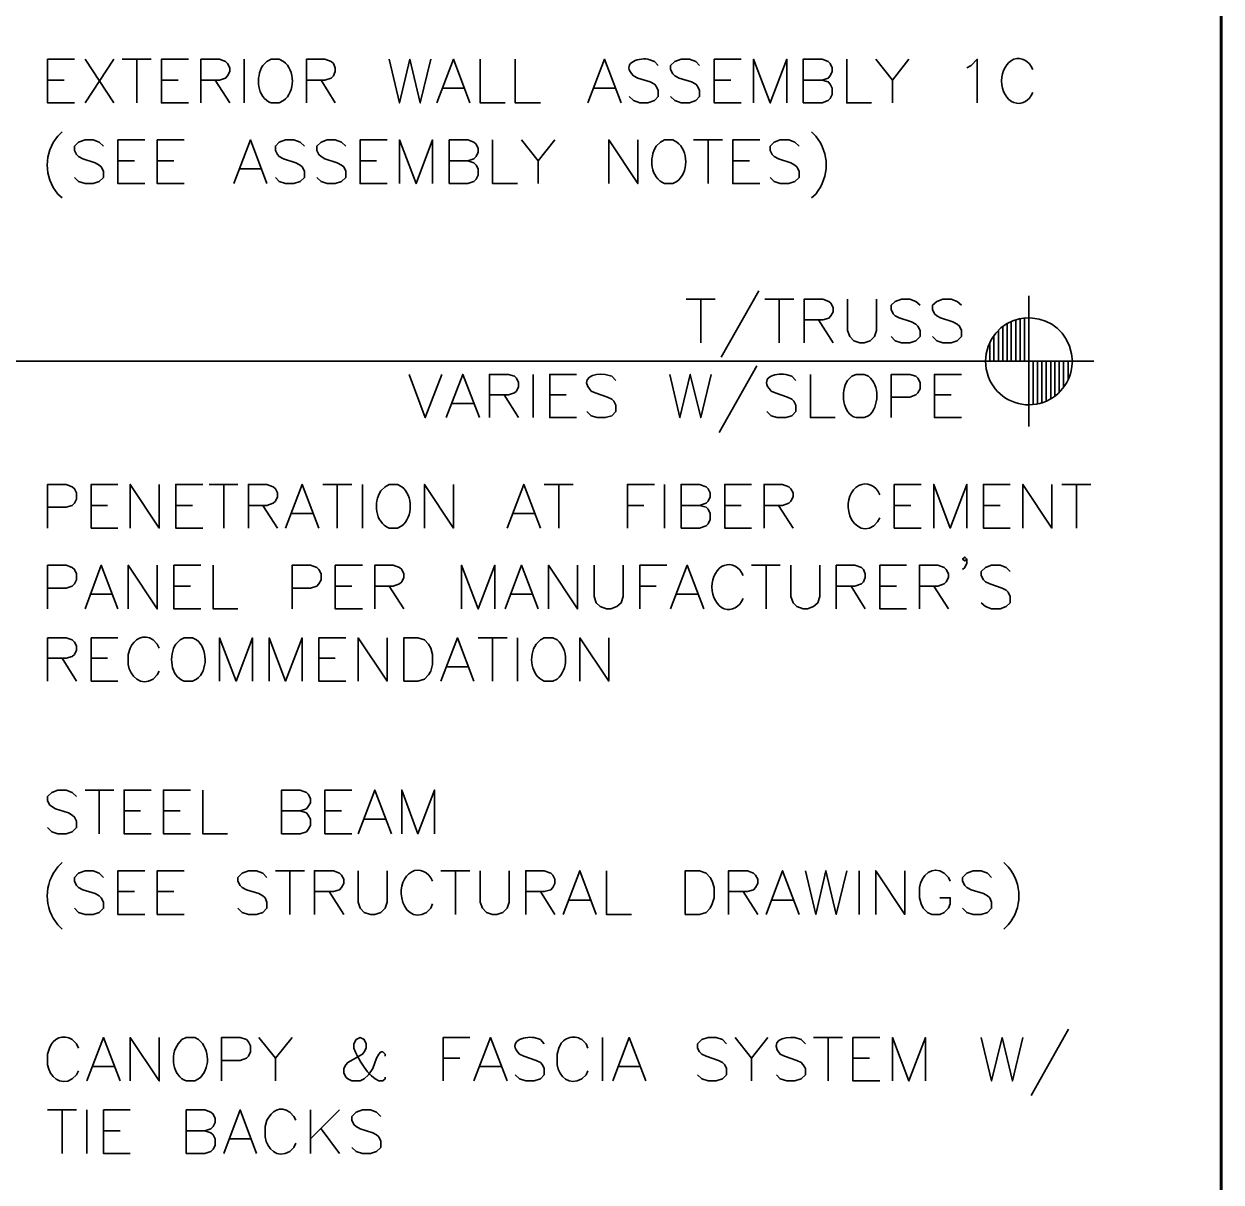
# Model space of a CAD drawing. Header units: inches. Extents: x 5 to 516, y -193 to 129.
# Drawn here: x 358.846 to 362.29, y -33.662 to -30.331 of the extents above; entities that cross this region are included whole.
import ezdxf

# ---------------------------------------------------------------- set-up
doc = ezdxf.new("R2010")
doc.units = ezdxf.units.IN
doc.header["$MEASUREMENT"] = 0
doc.layers.add('PDF5_Geometry', color=7, linetype='Continuous')

msp = doc.modelspace()

# ---------------------------------------------------------------- linework, layer by layer
at = {"layer": 'PDF5_Geometry', "lineweight": 60}
msp.add_lwpolyline([(362.2899189, -24.4323428), (362.2899189, -46.9256782), (362.2899189, -24.4323428)], dxfattribs=at)
at = {"layer": 'PDF5_Geometry', "lineweight": 35}
for points in [[(358.9921414, -30.5578982), (358.9143637, -30.5578982), (358.9143637, -30.4323427), (358.9921414, -30.4323427)], [(359.0221405, -30.4323421), (359.1054738, -30.5578977)], [(359.1054738, -30.4323421), (359.0221405, -30.5578977)], [(359.1288073, -30.4323421), (359.2121406, -30.4323421)], [(359.1710301, -30.4323421), (359.1710301, -30.5578977)], [(359.3199183, -30.5578982), (359.2421406, -30.5578982), (359.2421406, -30.4323427), (359.3199183, -30.4323427)], [(359.3554738, -30.5578982), (359.3554738, -30.4323427), (359.4088072, -30.4323427), (359.4265849, -30.4390093), (359.4321405, -30.4445649), (359.4388072, -30.4567871), (359.4388072, -30.4678982), (359.4321405, -30.4801205), (359.4265849, -30.4867871), (359.4088072, -30.4923427), (359.3554738, -30.4923427)], [(359.4799177, -30.4323421), (359.4799177, -30.5578977)], [(359.5932524, -30.4390088), (359.5810302, -30.4323421), (359.5576969, -30.4323421), (359.5454746, -30.4390088), (359.5332524, -30.4501199)], [(359.6588073, -30.5578982), (359.6588073, -30.4323427), (359.7121406, -30.4323427), (359.7299184, -30.4390093), (359.736585, -30.4445649), (359.7421406, -30.4567871), (359.7421406, -30.4678982), (359.736585, -30.4801205), (359.7299184, -30.4867871), (359.7121406, -30.4923427), (359.6588073, -30.4923427)], [(359.8965844, -30.4323421), (359.9265844, -30.5578977), (359.9565844, -30.4323421), (359.9865844, -30.5578977), (360.0165844, -30.4323421)], [(360.0343634, -30.5578982), (360.0821412, -30.4323427), (360.1288078, -30.5578982)], [(360.1588073, -30.4323421), (360.1588073, -30.5578977), (360.2310295, -30.5578977)], [(360.25992, -30.4323421), (360.25992, -30.5578977), (360.3321422, -30.5578977)], [(360.4688071, -30.5578982), (360.5165849, -30.4323427), (360.5643627, -30.5578982)], [(360.6710302, -30.4501203), (360.6599191, -30.4390092), (360.6410302, -30.4323425)], [(360.7899188, -30.4501203), (360.7788077, -30.4390092), (360.7610299, -30.4323425), (360.7365854, -30.4323425), (360.7188077, -30.4390092), (360.7065854, -30.4501203), (360.7065854, -30.4623425), (360.7132521, -30.4745648), (360.7188077, -30.4801203), (360.7310299, -30.486787), (360.7665854, -30.4978981), (360.7788077, -30.5045648), (360.7843632, -30.5101203), (360.7899188, -30.5223425), (360.7899188, -30.5401203), (360.7788077, -30.5512314), (360.7610299, -30.5578981), (360.7365854, -30.5578981), (360.7188077, -30.5512314), (360.7065854, -30.5401203)], [(360.9099182, -30.5578982), (360.8321404, -30.5578982), (360.8321404, -30.4323427), (360.9099182, -30.4323427)], [(360.9454737, -30.5578982), (360.9454737, -30.4323427), (360.9932515, -30.5578982), (361.0410292, -30.4323427), (361.0410292, -30.5578982)], [(361.0876969, -30.5578982), (361.0876969, -30.4323427), (361.1421413, -30.4323427), (361.1599191, -30.4390093), (361.1654747, -30.4445649), (361.1710302, -30.4567871), (361.1710302, -30.4678982), (361.1654747, -30.4801205), (361.1599191, -30.4867871), (361.1421413, -30.4923427), (361.0876969, -30.4923427)], [(361.2132519, -30.4323421), (361.2132519, -30.5578977), (361.284363, -30.5578977)], [(361.2965852, -30.4323421), (361.344363, -30.4923421), (361.344363, -30.5578977)], [(361.3921414, -30.4323421), (361.3443636, -30.4923421)], [(361.5588081, -30.4567867), (361.5710303, -30.45012), (361.5888081, -30.4323423), (361.5888081, -30.5578978)], [(358.9143637, -30.4923431), (358.9621414, -30.4923431)], [(359.2421406, -30.4923431), (359.2899183, -30.4923431)], [(359.3965844, -30.4923431), (359.4388066, -30.5578986)], [(359.70103, -30.4923431), (359.7421411, -30.5578986)], [(360.5999191, -30.4801203), (360.6121413, -30.486787), (360.6476969, -30.4978981), (360.6599191, -30.5045648), (360.6654746, -30.5101203), (360.6710302, -30.5223425), (360.6710302, -30.5401203), (360.6599191, -30.5512314), (360.6410302, -30.5578981), (360.6176969, -30.5578981), (360.5999191, -30.5512314), (360.5876969, -30.5401203)], [(360.8321404, -30.4923431), (360.8799182, -30.4923431)], [(361.1421414, -30.4923431), (361.1599192, -30.4978986), (361.1654747, -30.5045653), (361.1710303, -30.5156764), (361.1710303, -30.5334542), (361.1654747, -30.5456764), (361.1599192, -30.551232), (361.1421414, -30.5578986), (361.0876969, -30.5578986)], [(360.0521404, -30.5156755), (360.1110293, -30.5156755)], [(360.4865865, -30.5156755), (360.5465865, -30.5156755)], [(359.5576969, -30.5578977), (359.5810302, -30.5578977), (359.5932524, -30.551231)], [(358.9565842, -30.6412316), (358.9443619, -30.6534538)], [(361.1121403, -30.6412316), (361.1243626, -30.6534538)], [(359.0754739, -30.6823422), (359.0632517, -30.671231), (359.0454739, -30.6645644), (359.0221405, -30.6645644), (359.0032517, -30.671231), (358.9921405, -30.6823422), (358.9921405, -30.6945644), (358.9976961, -30.7067866), (359.0032517, -30.7123422), (359.0154739, -30.7190088), (359.0510294, -30.7301199), (359.0632517, -30.7367866), (359.0688072, -30.7423422), (359.0754739, -30.7545644), (359.0754739, -30.7723422), (359.0632517, -30.7845644), (359.0454739, -30.7901199), (359.0221405, -30.7901199), (359.0032517, -30.7845644), (358.9921405, -30.7723422)], [(359.1943622, -30.7901201), (359.1165845, -30.7901201), (359.1165845, -30.6645645), (359.1943622, -30.6645645)], [(359.3076955, -30.7901201), (359.2299177, -30.7901201), (359.2299177, -30.6645645), (359.3076955, -30.6645645)], [(359.4499178, -30.7901201), (359.4976956, -30.6645645), (359.5454734, -30.7901201)], [(359.6532531, -30.6823422), (359.6410308, -30.671231), (359.6232531, -30.6645644), (359.5988086, -30.6645644), (359.5810308, -30.671231), (359.5699197, -30.6823422), (359.5699197, -30.6945644), (359.5754753, -30.7067866), (359.5810308, -30.7123422), (359.5932531, -30.7190088), (359.6288086, -30.7301199), (359.6410308, -30.7367866), (359.6465864, -30.7423422), (359.6532531, -30.7545644), (359.6532531, -30.7723422), (359.6410308, -30.7845644), (359.6232531, -30.7901199), (359.5988086, -30.7901199), (359.5810308, -30.7845644), (359.5699197, -30.7723422)], [(359.7721405, -30.6823422), (359.7599183, -30.671231), (359.7421405, -30.6645644), (359.7188072, -30.6645644), (359.7010294, -30.671231), (359.6888072, -30.6823422), (359.6888072, -30.6945644), (359.6943627, -30.7067866), (359.7010294, -30.7123422), (359.7121405, -30.7190088), (359.7476961, -30.7301199), (359.7599183, -30.7367866), (359.766585, -30.7423422), (359.7721405, -30.7545644), (359.7721405, -30.7723422), (359.7599183, -30.7845644), (359.7421405, -30.7901199), (359.7188072, -30.7901199), (359.7010294, -30.7845644), (359.6888072, -30.7723422)], [(359.8910289, -30.7901201), (359.8132511, -30.7901201), (359.8132511, -30.6645645), (359.8910289, -30.6645645)], [(359.9265866, -30.7901201), (359.9265866, -30.6645645), (359.9743644, -30.7901201), (360.0221422, -30.6645645), (360.0221422, -30.7901201)], [(360.0699198, -30.7901201), (360.0699198, -30.6645645), (360.1232531, -30.6645645), (360.1410309, -30.6712312), (360.1476975, -30.6767867), (360.1532531, -30.689009), (360.1532531, -30.7001201), (360.1476975, -30.7123423), (360.1410309, -30.719009), (360.1232531, -30.7245645), (360.0699198, -30.7245645)], [(360.1943637, -30.6645651), (360.1943637, -30.7901207), (360.2665859, -30.7901207)], [(360.277697, -30.6645651), (360.3254748, -30.7245651), (360.3254748, -30.7901207)], [(360.3732509, -30.6645651), (360.3254732, -30.7245651)], [(360.528807, -30.7901201), (360.528807, -30.6645645), (360.6121403, -30.7901201), (360.6121403, -30.6645645)], [(360.7243628, -30.6712318), (360.7132517, -30.6645651), (360.6888073, -30.6645651), (360.6776961, -30.6712318), (360.6654739, -30.6823429)], [(360.7721406, -30.6645651), (360.8554739, -30.6645651)], [(360.8143634, -30.6645651), (360.8143634, -30.7901207)], [(360.9632516, -30.7901201), (360.8854738, -30.7901201), (360.8854738, -30.6645645), (360.9632516, -30.6645645)], [(361.0765851, -30.6823422), (361.0643629, -30.671231), (361.0465851, -30.6645644), (361.0221407, -30.6645644), (361.0043629, -30.671231), (360.9932518, -30.6823422), (360.9932518, -30.6945644), (360.9988073, -30.7067866), (361.0043629, -30.7123422), (361.0165851, -30.7190088), (361.0521407, -30.7301199), (361.0643629, -30.7367866), (361.0699184, -30.7423422), (361.0765851, -30.7545644), (361.0765851, -30.7723422), (361.0643629, -30.7845644), (361.0465851, -30.7901199), (361.0221407, -30.7901199), (361.0043629, -30.7845644), (360.9932518, -30.7723422)], [(359.1165845, -30.7245649), (359.1643622, -30.7245649)], [(359.2299177, -30.7245649), (359.2776955, -30.7245649)], [(359.4688071, -30.7478984), (359.527696, -30.7478984)], [(359.8132511, -30.7245649), (359.8610289, -30.7245649)], [(360.1232509, -30.7245649), (360.1410287, -30.7301205), (360.1476954, -30.7367871), (360.1532509, -30.7478983), (360.1532509, -30.765676), (360.1476954, -30.7778983), (360.1410287, -30.7845649), (360.1232509, -30.7901205), (360.0699176, -30.7901205)], [(360.8854738, -30.7245649), (360.9332516, -30.7245649)], [(360.6888073, -30.7901207), (360.7132517, -30.7901207), (360.7243628, -30.7845651)], [(358.9443619, -30.8201205), (358.9565842, -30.8312316)], [(361.1243626, -30.8201205), (361.1121403, -30.8312316)], [(360.7510292, -31.1223424), (360.8343625, -31.1223424)], [(360.793252, -31.1223424), (360.793252, -31.2478979)], [(360.9599187, -31.0990089), (360.8521409, -31.2890089)], [(360.9776968, -31.1223424), (361.0610302, -31.1223424)], [(361.0188074, -31.1223424), (361.0188074, -31.2478979)], [(361.0910301, -31.2478985), (361.0910301, -31.1223429), (361.1443634, -31.1223429), (361.1621412, -31.1290096), (361.1676968, -31.1345651), (361.1743634, -31.1467874), (361.1743634, -31.1590096), (361.1676968, -31.1701207), (361.1621412, -31.1767874), (361.1443634, -31.1823429), (361.0910301, -31.1823429)], [(361.215474, -31.1223424), (361.215474, -31.2123424), (361.2221407, -31.2301202), (361.2332518, -31.2423424), (361.2510296, -31.2478979), (361.2632518, -31.2478979), (361.2810296, -31.2423424), (361.2932518, -31.2301202), (361.2988073, -31.2123424), (361.2988073, -31.1223424)], [(361.4243635, -31.1401206), (361.4121412, -31.1290094), (361.3943635, -31.1223428), (361.3710301, -31.1223428), (361.3521412, -31.1290094), (361.3410301, -31.1401206), (361.3410301, -31.1523428), (361.3465857, -31.164565), (361.3521412, -31.1701206), (361.3643635, -31.1767872), (361.399919, -31.1878983), (361.4121412, -31.194565), (361.4176968, -31.2001206), (361.4243635, -31.2123428), (361.4243635, -31.2301206), (361.4121412, -31.2423428), (361.3943635, -31.2478983), (361.3710301, -31.2478983), (361.3521412, -31.2423428), (361.3410301, -31.2301206)], [(361.543252, -31.1401206), (361.5310298, -31.1290094), (361.513252, -31.1223428), (361.4899187, -31.1223428), (361.4721409, -31.1290094), (361.4599187, -31.1401206), (361.4599187, -31.1523428), (361.4654743, -31.164565), (361.4721409, -31.1701206), (361.483252, -31.1767872), (361.5188076, -31.1878983), (361.5310298, -31.194565), (361.5376965, -31.2001206), (361.543252, -31.2123428), (361.543252, -31.2301206), (361.5310298, -31.2423428), (361.513252, -31.2478983), (361.4899187, -31.2478983), (361.4721409, -31.2423428), (361.4599187, -31.2301206)], [(361.7365854, -31.1134538), (361.7365854, -31.4890094)], [(361.1321407, -31.1823422), (361.1743629, -31.2478978)], [(361.6743635, -31.3012308), (361.6743635, -31.193453)], [(361.6865852, -31.3012308), (361.6865852, -31.1867863)], [(361.6999191, -31.3012308), (361.6999191, -31.1823419)], [(361.7121408, -31.3012308), (361.7121408, -31.1790085)], [(361.7243637, -31.3012308), (361.7243637, -31.1767863)], [(361.6365861, -31.3012308), (361.6365861, -31.2267863)], [(361.6499189, -31.3012308), (361.6499189, -31.2123419)], [(361.6621406, -31.3012308), (361.6621406, -31.2012308)], [(361.6243632, -31.3012308), (361.6243632, -31.2467863)], [(361.6121404, -31.3012308), (361.6121404, -31.3001197)], [(361.8621404, -31.3012308), (361.8621404, -31.3001197)], [(356.9132513, -31.3012308), (361.9243629, -31.3012308)], [(360.9543633, -31.3145647), (360.8465855, -31.5056758)], [(361.9243635, -31.3012308), (361.549919, -31.3012308)], [(361.7499194, -31.3012308), (361.7499194, -31.4256752)], [(361.7621411, -31.3012308), (361.7621411, -31.423453)], [(361.7743628, -31.3012308), (361.7743628, -31.4201197)], [(361.7865857, -31.3012308), (361.7865857, -31.4156752)], [(361.7999185, -31.3012308), (361.7999185, -31.4101197)], [(361.8121413, -31.3012308), (361.8121413, -31.4012308)], [(361.824363, -31.3012308), (361.824363, -31.3901197)], [(361.8365859, -31.3012308), (361.8365859, -31.3767863)], [(361.8499187, -31.3012308), (361.8499187, -31.3556752)], [(359.9543644, -31.3390093), (360.001031, -31.4634537), (360.0488088, -31.3390093)], [(360.061029, -31.4634532), (360.1088068, -31.3390087), (360.1565845, -31.4634532)], [(360.1854751, -31.4634532), (360.1854751, -31.3390087), (360.2399196, -31.3390087), (360.2576974, -31.3445643), (360.2632529, -31.3501198), (360.2688085, -31.3623421), (360.2688085, -31.3745643), (360.2632529, -31.3867865), (360.2576974, -31.3923421), (360.2399196, -31.3978976), (360.1854751, -31.3978976)], [(360.311029, -31.3390093), (360.311029, -31.4634537)], [(360.4354749, -31.4634532), (360.3588082, -31.4634532), (360.3588082, -31.3390087), (360.4354749, -31.3390087)], [(360.5488084, -31.3567863), (360.5376973, -31.3445641), (360.5188084, -31.3390086)], [(360.7043644, -31.3390093), (360.7332533, -31.4634537), (360.7632533, -31.3390093), (360.7932533, -31.4634537), (360.8232533, -31.3390093)], [(361.0665855, -31.3567863), (361.0554744, -31.3445641), (361.0376966, -31.3390086)], [(361.1088083, -31.3390093), (361.1088083, -31.4634537), (361.1799194, -31.4634537)], [(361.2754741, -31.3445648), (361.2632519, -31.3390093), (361.2399186, -31.3390093), (361.2276964, -31.3445648), (361.2154741, -31.3567871)], [(361.3410301, -31.4634532), (361.3410301, -31.3390087), (361.3943635, -31.3390087), (361.4121412, -31.3445643), (361.4176968, -31.3501198), (361.4243635, -31.3623421), (361.4243635, -31.3801199), (361.4176968, -31.3923421), (361.4121412, -31.3978976), (361.3943635, -31.4045643), (361.3410301, -31.4045643)], [(361.5432518, -31.4634532), (361.465474, -31.4634532), (361.465474, -31.3390087), (361.5432518, -31.3390087)], [(360.2276957, -31.397898), (360.2688068, -31.4634536)], [(360.3588082, -31.397898), (360.406586, -31.397898)], [(360.4776973, -31.3867863), (360.4899195, -31.3923419), (360.5254751, -31.4045641), (360.5376973, -31.4101197), (360.5432529, -31.4156752), (360.5488084, -31.4278975), (360.5488084, -31.4456752), (360.5376973, -31.4578975), (360.5188084, -31.463453), (360.4954751, -31.463453), (360.4776973, -31.4578975), (360.4654751, -31.4456752)], [(360.9954744, -31.3867863), (361.0076966, -31.3923419), (361.0432522, -31.4045641), (361.0554744, -31.4101197), (361.06103, -31.4156752), (361.0665855, -31.4278975), (361.0665855, -31.4456752), (361.0554744, -31.4578975), (361.0376966, -31.463453), (361.0132522, -31.463453), (360.9954744, -31.4578975), (360.9832522, -31.4456752)], [(361.465474, -31.397898), (361.5132518, -31.397898)], [(360.0788083, -31.4223426), (360.1388083, -31.4223426)], [(361.2399186, -31.4634537), (361.2632519, -31.4634537), (361.2754741, -31.4578982)], [(358.9143637, -31.7812316), (358.9143637, -31.6556761), (358.967697, -31.6556761), (358.9854748, -31.6623427), (358.9921414, -31.6678983), (358.997697, -31.6801205), (358.997697, -31.6978983), (358.9921414, -31.7090094), (358.9854748, -31.7156761), (358.967697, -31.7212316), (358.9143637, -31.7212316)], [(359.1165842, -31.7812316), (359.0399175, -31.7812316), (359.0399175, -31.6556761), (359.1165842, -31.6556761)], [(359.1521408, -31.7812316), (359.1521408, -31.6556761), (359.2354742, -31.7812316), (359.2354742, -31.6556761)], [(359.3610289, -31.7812316), (359.2832511, -31.7812316), (359.2832511, -31.6556761), (359.3610289, -31.6556761)], [(359.3788073, -31.6556755), (359.4621407, -31.6556755)], [(359.4210301, -31.6556755), (359.4210301, -31.7812311)], [(359.4921406, -31.7812316), (359.4921406, -31.6556761), (359.5454739, -31.6556761), (359.5632517, -31.6623427), (359.5699184, -31.6678983), (359.5754739, -31.6801205), (359.5754739, -31.6912316), (359.5699184, -31.7034538), (359.5632517, -31.7090094), (359.5454739, -31.7156761), (359.4921406, -31.7156761)], [(359.5988074, -31.7812316), (359.6465852, -31.6556761), (359.694363, -31.7812316)], [(359.7065842, -31.6556755), (359.7899176, -31.6556755)], [(359.7476971, -31.6556755), (359.7476971, -31.7812311)], [(359.8199197, -31.6556755), (359.8199197, -31.7812311)], [(359.9332511, -31.6623422), (359.9210289, -31.6556755), (359.8965844, -31.6556755), (359.8854733, -31.6623422), (359.8732511, -31.6734533)], [(359.998807, -31.7812316), (359.998807, -31.6556761), (360.0821404, -31.7812316), (360.0821404, -31.6556761)], [(360.2365864, -31.7812316), (360.2843642, -31.6556761), (360.332142, -31.7812316)], [(360.3432533, -31.6556755), (360.4265866, -31.6556755)], [(360.3854738, -31.6556755), (360.3854738, -31.7812311)], [(360.5821404, -31.7812316), (360.5821404, -31.6556761), (360.6599182, -31.6556761)], [(360.6888073, -31.6556755), (360.6888073, -31.7812311)], [(360.7365865, -31.7812316), (360.7365865, -31.6556761), (360.7899198, -31.6556761), (360.8088087, -31.6623427), (360.8143643, -31.6678983), (360.8199198, -31.6801205), (360.8199198, -31.6912316), (360.8143643, -31.7034538), (360.8088087, -31.7090094), (360.7899198, -31.7156761), (360.7365865, -31.7156761)], [(360.938807, -31.7812316), (360.8621403, -31.7812316), (360.8621403, -31.6556761), (360.938807, -31.6556761)], [(360.9754747, -31.7812316), (360.9754747, -31.6556761), (361.028808, -31.6556761), (361.0465858, -31.6623427), (361.0521414, -31.6678983), (361.0588081, -31.6801205), (361.0588081, -31.6912316), (361.0521414, -31.7034538), (361.0465858, -31.7090094), (361.028808, -31.7156761), (360.9754747, -31.7156761)], [(361.4276964, -31.7812316), (361.3499186, -31.7812316), (361.3499186, -31.6556761), (361.4276964, -31.6556761)], [(361.4632519, -31.7812316), (361.4632519, -31.6556761), (361.5110297, -31.7812316), (361.5588075, -31.6556761), (361.5588075, -31.7812316)], [(361.6832517, -31.7812316), (361.6065851, -31.7812316), (361.6065851, -31.6556761), (361.6832517, -31.6556761)], [(361.7199194, -31.7812316), (361.7199194, -31.6556761), (361.8032528, -31.7812316), (361.8032528, -31.6556761)], [(361.8321405, -31.6556755), (361.9154738, -31.6556755)], [(361.8743633, -31.6556755), (361.8743633, -31.7812311)], [(359.0399175, -31.7156753), (359.0865842, -31.7156753)], [(359.2832511, -31.7156753), (359.3310289, -31.7156753)], [(359.5332512, -31.7156753), (359.5754734, -31.7812309)], [(359.6176967, -31.7390089), (359.6765856, -31.7390089)], [(360.2543635, -31.7390089), (360.3143635, -31.7390089)], [(360.5821404, -31.7156753), (360.6299182, -31.7156753)], [(360.7899188, -31.7156753), (360.8088077, -31.7212309), (360.8143632, -31.7267865), (360.8199188, -31.7390087), (360.8199188, -31.7567865), (360.8143632, -31.7690087), (360.8088077, -31.7745642), (360.7899188, -31.7812309), (360.7365854, -31.7812309)], [(360.8621403, -31.7156753), (360.9099181, -31.7156753)], [(361.0165853, -31.7156753), (361.0588075, -31.7812309)], [(361.3499186, -31.7156753), (361.3976964, -31.7156753)], [(361.6065851, -31.7156753), (361.6543628, -31.7156753)], [(359.8965844, -31.7812311), (359.9210289, -31.7812311), (359.9332511, -31.7745644)], [(361.2910303, -31.7745643), (361.3021414, -31.7634532), (361.3088081, -31.751231)], [(361.5588081, -31.8701203), (361.5532525, -31.8756759), (361.5465859, -31.8701203), (361.5532525, -31.8645647), (361.5588081, -31.8701203), (361.5588081, -31.8823425), (361.5532525, -31.8945647), (361.5465859, -31.9001203)], [(358.9143637, -32.0134535), (358.9143637, -31.8878979), (358.967697, -31.8878979), (358.9854748, -31.8945646), (358.9921414, -31.9001201), (358.997697, -31.9123423), (358.997697, -31.9301201), (358.9921414, -31.9412312), (358.9854748, -31.9478979), (358.967697, -31.9534535), (358.9143637, -31.9534535)], [(359.0221405, -32.0134535), (359.0688071, -31.8878979), (359.1165849, -32.0134535)], [(359.1465844, -32.0134535), (359.1465844, -31.8878979), (359.2299177, -32.0134535), (359.2299177, -31.8878979)], [(359.3554747, -32.0134535), (359.2776969, -32.0134535), (359.2776969, -31.8878979), (359.3554747, -31.8878979)], [(359.3910302, -31.8878985), (359.3910302, -32.013454), (359.4621413, -32.013454)], [(359.6176967, -32.0134535), (359.6176967, -31.8878979), (359.67103, -31.8878979), (359.6888078, -31.8945646), (359.6943634, -31.9001201), (359.70103, -31.9123423), (359.70103, -31.9301201), (359.6943634, -31.9412312), (359.6888078, -31.9478979), (359.67103, -31.9534535), (359.6176967, -31.9534535)], [(359.8199184, -32.0134535), (359.7421406, -32.0134535), (359.7421406, -31.8878979), (359.8199184, -31.8878979)], [(359.8554739, -32.0134535), (359.8554739, -31.8878979), (359.9088072, -31.8878979), (359.926585, -31.8945646), (359.9332516, -31.9001201), (359.9388072, -31.9123423), (359.9388072, -31.9234535), (359.9332516, -31.9356757), (359.926585, -31.9412312), (359.9088072, -31.9478979), (359.8554739, -31.9478979)], [(360.1054739, -32.0134535), (360.1054739, -31.8878979), (360.1532517, -32.0134535), (360.2010294, -31.8878979), (360.2010294, -32.0134535)], [(360.23103, -32.0134535), (360.2776967, -31.8878979), (360.3254744, -32.0134535)], [(360.3554739, -32.0134535), (360.3554739, -31.8878979), (360.4388072, -32.0134535), (360.4388072, -31.8878979)], [(360.4865865, -31.8878985), (360.4865865, -31.9778985), (360.492142, -31.9956763), (360.5043642, -32.0067874), (360.522142, -32.013454), (360.5343642, -32.013454), (360.552142, -32.0067874), (360.5643642, -31.9956763), (360.5699198, -31.9778985), (360.5699198, -31.8878985)], [(360.6176968, -32.0134535), (360.6176968, -31.8878979), (360.6954746, -31.8878979)], [(360.7065843, -32.0134535), (360.7543621, -31.8878979), (360.8021399, -32.0134535)], [(360.9388073, -31.8878985), (361.0221406, -31.8878985)], [(360.98103, -31.8878985), (360.98103, -32.013454)], [(361.0521405, -31.8878985), (361.0521405, -31.9778985), (361.0588072, -31.9956763), (361.0699183, -32.0067874), (361.0876961, -32.013454), (361.0999183, -32.013454), (361.1176961, -32.0067874), (361.1299183, -31.9956763), (361.1354739, -31.9778985), (361.1354739, -31.8878985)], [(361.183252, -32.0134535), (361.183252, -31.8878979), (361.2365853, -31.8878979), (361.2554742, -31.8945646), (361.2610297, -31.9001201), (361.2665853, -31.9123423), (361.2665853, -31.9234535), (361.2610297, -31.9356757), (361.2554742, -31.9412312), (361.2365853, -31.9478979), (361.183252, -31.9478979)], [(361.3854747, -32.0134535), (361.3088081, -32.0134535), (361.3088081, -31.8878979), (361.3854747, -31.8878979)], [(361.4221413, -32.0134535), (361.4221413, -31.8878979), (361.4754747, -31.8878979), (361.4932524, -31.8945646), (361.498808, -31.9001201), (361.5054747, -31.9123423), (361.5054747, -31.9234535), (361.498808, -31.9356757), (361.4932524, -31.9412312), (361.4754747, -31.9478979), (361.4221413, -31.9478979)], [(361.683252, -31.9056755), (361.6721409, -31.8945644), (361.6543631, -31.8878978), (361.6299187, -31.8878978), (361.6121409, -31.8945644), (361.5999187, -31.9056755), (361.5999187, -31.9178978), (361.6065853, -31.93012), (361.6121409, -31.9356755), (361.6243631, -31.9412311), (361.6599187, -31.9534533), (361.6721409, -31.96012), (361.6776964, -31.9656755), (361.683252, -31.9778978), (361.683252, -31.9956755), (361.6721409, -32.0067867), (361.6543631, -32.0134533), (361.6299187, -32.0134533), (361.6121409, -32.0067867), (361.5999187, -31.9956755)], [(359.2776969, -31.9478983), (359.3254747, -31.9478983)], [(359.7421406, -31.9478983), (359.7899184, -31.9478983)], [(359.8965844, -31.9478983), (359.9388067, -32.0134539)], [(360.6176968, -31.9478983), (360.6654746, -31.9478983)], [(361.2254747, -31.9478983), (361.2665858, -32.0134539)], [(361.3088081, -31.9478983), (361.3565859, -31.9478983)], [(361.4632519, -31.9478983), (361.5054741, -32.0134539)], [(359.0399175, -31.9712318), (359.0988064, -31.9712318)], [(360.248807, -31.9712318), (360.3076959, -31.9712318)], [(360.7243636, -31.9712318), (360.7843636, -31.9712318)], [(358.9143637, -32.2212318), (358.9143637, -32.0967874), (358.967697, -32.0967874), (358.9854748, -32.1023429), (358.9921414, -32.1090096), (358.997697, -32.1201207), (358.997697, -32.1323429), (358.9921414, -32.1445652), (358.9854748, -32.1501207), (358.967697, -32.1556763), (358.9143637, -32.1556763)], [(359.1165842, -32.2212318), (359.0399175, -32.2212318), (359.0399175, -32.0967874), (359.1165842, -32.0967874)], [(359.1521408, -32.1267867), (359.1465853, -32.1445645), (359.1465853, -32.1734534)], [(359.2354742, -32.1267867), (359.2299186, -32.1145645), (359.2176964, -32.1023423)], [(359.3432524, -32.1023424), (359.3310302, -32.0967868), (359.3076968, -32.0967868), (359.2954746, -32.1023424), (359.2832524, -32.1145646)], [(359.4088072, -32.2212318), (359.4088072, -32.0967874), (359.456585, -32.2212318), (359.5043628, -32.0967874), (359.5043628, -32.2212318)], [(359.5521404, -32.2212318), (359.5521404, -32.0967874), (359.5988071, -32.2212318), (359.6465849, -32.0967874), (359.6465849, -32.2212318)], [(359.7721414, -32.2212318), (359.6943636, -32.2212318), (359.6943636, -32.0967874), (359.7721414, -32.0967874)], [(359.8076969, -32.2212318), (359.8076969, -32.0967874), (359.8910302, -32.2212318), (359.8910302, -32.0967874)], [(360.045474, -32.2212318), (360.0932518, -32.0967874), (360.1410296, -32.2212318)], [(360.1532531, -32.0967868), (360.2365864, -32.0967868)], [(360.1943637, -32.0967868), (360.1943637, -32.2212313)], [(360.2665841, -32.0967868), (360.2665841, -32.2212313)], [(360.37992, -32.1023424), (360.3676977, -32.0967868), (360.3432533, -32.0967868), (360.3321422, -32.1023424), (360.31992, -32.1145646)], [(360.4454736, -32.2212318), (360.4454736, -32.0967874), (360.528807, -32.2212318), (360.528807, -32.0967874)], [(358.9565842, -32.1556756), (358.9976953, -32.2212311)], [(359.0399175, -32.1556756), (359.0865842, -32.1556756)], [(359.6943636, -32.1556756), (359.7421414, -32.1556756)], [(359.2176964, -32.2156756), (359.2299186, -32.2034534), (359.2354742, -32.1923423)], [(360.0643633, -32.1801201), (360.1232522, -32.1801201)], [(359.3076968, -32.2212313), (359.3310302, -32.2212313), (359.3432524, -32.2156757)], [(360.3432533, -32.2212313), (360.3676977, -32.2212313), (360.37992, -32.2156757)], [(358.997697, -32.5534541), (358.9854748, -32.5412319), (358.967697, -32.5345652), (358.9443637, -32.5345652), (358.9265859, -32.5412319), (358.9143637, -32.5534541), (358.9143637, -32.5645652), (358.9199192, -32.5767875), (358.9265859, -32.582343), (358.937697, -32.5890097), (358.9743637, -32.6001208), (358.9854748, -32.6067875), (358.9921414, -32.612343), (358.997697, -32.6245653), (358.997697, -32.642343), (358.9854748, -32.6545653), (358.967697, -32.6601208), (358.9443637, -32.6601208), (358.9265859, -32.6545653), (358.9143637, -32.642343)], [(359.0221405, -32.5345649), (359.1054738, -32.5345649)], [(359.063251, -32.5345649), (359.063251, -32.6601205)], [(359.2121416, -32.6601199), (359.1343638, -32.6601199), (359.1343638, -32.5345643), (359.2121416, -32.5345643)], [(359.3254748, -32.6601199), (359.247697, -32.6601199), (359.247697, -32.5345643), (359.3254748, -32.5345643)], [(359.3610303, -32.5345649), (359.3610303, -32.6601205), (359.4321414, -32.6601205)], [(359.5876968, -32.6601199), (359.5876968, -32.5345643), (359.6410301, -32.5345643), (359.6588079, -32.541231), (359.6643635, -32.5467865), (359.6710301, -32.5590087), (359.6710301, -32.571231), (359.6643635, -32.5823421), (359.6588079, -32.5890087), (359.6410301, -32.5945643), (359.5876968, -32.5945643)], [(359.7899185, -32.6601199), (359.7121407, -32.6601199), (359.7121407, -32.5345643), (359.7899185, -32.5345643)], [(359.8076969, -32.6601199), (359.8554747, -32.5345643), (359.9032524, -32.6601199)], [(359.9332507, -32.6601199), (359.9332507, -32.5345643), (359.9799174, -32.6601199), (360.0276952, -32.5345643), (360.0276952, -32.6601199)], [(359.1343638, -32.5945647), (359.1821416, -32.5945647)], [(359.247697, -32.5945647), (359.2954748, -32.5945647)], [(359.6410302, -32.5945647), (359.658808, -32.6001203), (359.6643635, -32.6067869), (359.6710302, -32.617898), (359.6710302, -32.6367869), (359.6643635, -32.647898), (359.658808, -32.6545647), (359.6410302, -32.6601203), (359.5876969, -32.6601203)], [(359.7121407, -32.5945647), (359.7599185, -32.5945647)], [(359.8254739, -32.6178982), (359.8854739, -32.6178982)], [(359.0754739, -32.785676), (359.0632517, -32.7734537), (359.0454739, -32.7667871), (359.0221405, -32.7667871), (359.0032517, -32.7734537), (358.9921405, -32.785676), (358.9921405, -32.7967871), (358.9976961, -32.8090093), (359.0032517, -32.8145649), (359.0154739, -32.8212315), (359.0510294, -32.8323426), (359.0632517, -32.8390093), (359.0688072, -32.8445649), (359.0754739, -32.8567871), (359.0754739, -32.8745649), (359.0632517, -32.8867871), (359.0454739, -32.8923426), (359.0221405, -32.8923426), (359.0032517, -32.8867871), (358.9921405, -32.8745649)], [(359.1943622, -32.8923428), (359.1165845, -32.8923428), (359.1165845, -32.7667873), (359.1943622, -32.7667873)], [(359.3076955, -32.8923428), (359.2299177, -32.8923428), (359.2299177, -32.7667873), (359.3076955, -32.7667873)], [(359.545474, -32.785676), (359.5332518, -32.7734537), (359.515474, -32.7667871), (359.4921407, -32.7667871), (359.4743629, -32.7734537), (359.4621407, -32.785676), (359.4621407, -32.7967871), (359.4688073, -32.8090093), (359.4743629, -32.8145649), (359.4865851, -32.8212315), (359.5221407, -32.8323426), (359.5332518, -32.8390093), (359.5399185, -32.8445649), (359.545474, -32.8567871), (359.545474, -32.8745649), (359.5332518, -32.8867871), (359.515474, -32.8923426), (359.4921407, -32.8923426), (359.4743629, -32.8867871), (359.4621407, -32.8745649)], [(359.5699197, -32.7667867), (359.6532531, -32.7667867)], [(359.6110303, -32.7667867), (359.6110303, -32.8923423)], [(359.6821408, -32.8923428), (359.6821408, -32.7667873), (359.7365852, -32.7667873), (359.754363, -32.7734539), (359.7599186, -32.7790095), (359.7665852, -32.7912317), (359.7665852, -32.8034539), (359.7599186, -32.814565), (359.754363, -32.8212317), (359.7365852, -32.8267873), (359.6821408, -32.8267873)], [(359.8076969, -32.7667867), (359.8076969, -32.8567867), (359.8132524, -32.8745645), (359.8254747, -32.8867867), (359.8432524, -32.8923423), (359.8554747, -32.8923423), (359.8732524, -32.8867867), (359.8854747, -32.8745645), (359.8910302, -32.8567867), (359.8910302, -32.7667867)], [(360.045474, -32.7667867), (360.1288074, -32.7667867)], [(360.0876968, -32.7667867), (360.0876968, -32.8923423)], [(360.1588073, -32.7667867), (360.1588073, -32.8567867), (360.165474, -32.8745645), (360.1765851, -32.8867867), (360.1943629, -32.8923423), (360.2065851, -32.8923423), (360.2243629, -32.8867867), (360.2365851, -32.8745645), (360.2421406, -32.8567867), (360.2421406, -32.7667867)], [(360.2899176, -32.8923428), (360.2899176, -32.7667873), (360.3432509, -32.7667873), (360.3621398, -32.7734539), (360.3676954, -32.7790095), (360.3732509, -32.7912317), (360.3732509, -32.8034539), (360.3676954, -32.814565), (360.3621398, -32.8212317), (360.3432509, -32.8267873), (360.2899176, -32.8267873)], [(360.3976967, -32.8923428), (360.4454744, -32.7667873), (360.4921411, -32.8923428)], [(360.5221406, -32.7667867), (360.5221406, -32.8923423), (360.5943628, -32.8923423)], [(360.8732521, -32.8923428), (360.8732521, -32.7667873), (360.9276966, -32.7667873), (360.9454743, -32.7734539), (360.9510299, -32.7790095), (360.9576966, -32.7912317), (360.9576966, -32.8034539), (360.9510299, -32.814565), (360.9454743, -32.8212317), (360.9276966, -32.8267873), (360.8732521, -32.8267873)], [(360.98103, -32.8923428), (361.0288078, -32.7667873), (361.0765856, -32.8923428)], [(361.0943633, -32.7667867), (361.1243633, -32.8923423), (361.1532522, -32.7667867), (361.1832522, -32.8923423), (361.2132522, -32.7667867)], [(361.2488071, -32.7667867), (361.2488071, -32.8923423)], [(361.2965852, -32.8923428), (361.2965852, -32.7667873), (361.3799186, -32.8923428), (361.3799186, -32.7667873)], [(361.51103, -32.7967866), (361.5054744, -32.7856755), (361.4932522, -32.7734533)], [(361.6299186, -32.785676), (361.6176964, -32.7734537), (361.5999186, -32.7667871), (361.5765852, -32.7667871), (361.5588075, -32.7734537), (361.5465852, -32.785676), (361.5465852, -32.7967871), (361.5532519, -32.8090093), (361.5588075, -32.8145649), (361.5710297, -32.8212315), (361.6065852, -32.8323426), (361.6176964, -32.8390093), (361.624363, -32.8445649), (361.6299186, -32.8567871), (361.6299186, -32.8745649), (361.6176964, -32.8867871), (361.5999186, -32.8923426), (361.5765852, -32.8923426), (361.5588075, -32.8867871), (361.5465852, -32.8745649)], [(361.4221411, -32.8145644), (361.4221411, -32.8445644), (361.4276967, -32.8623422), (361.4332522, -32.8745644), (361.4454744, -32.8867866), (361.4576967, -32.8923422), (361.48103, -32.8923422), (361.4932522, -32.8867866), (361.5054744, -32.8745644), (361.51103, -32.8623422), (361.51103, -32.8445644), (361.48103, -32.8445644)], [(359.1165845, -32.8267865), (359.1643622, -32.8267865)], [(359.2299177, -32.8267865), (359.2776955, -32.8267865)], [(359.7243635, -32.8267865), (359.7665858, -32.8923421)], [(360.3321404, -32.8267865), (360.3732515, -32.8923421)], [(360.9154738, -32.8267865), (360.957696, -32.8923421)], [(360.0043628, -32.8867866), (360.016585, -32.8745644), (360.0221405, -32.8623422)], [(360.4154737, -32.8512311), (360.4743626, -32.8512311)], [(360.9988071, -32.8512311), (361.0588071, -32.8512311)], [(361.8510297, -33.222343), (361.743252, -33.4134541)], [(359.0032512, -33.2767875), (358.9976956, -33.2645653), (358.9854734, -33.252343)], [(359.0276969, -33.3712315), (359.0754747, -33.246787), (359.1232525, -33.3712315)], [(359.1521408, -33.3712315), (359.1521408, -33.246787), (359.2354742, -33.3712315), (359.2354742, -33.246787)], [(359.3488066, -33.2523431), (359.3376955, -33.2467876), (359.313251, -33.2467876), (359.3010288, -33.2523431), (359.2899177, -33.2645653)], [(359.4143637, -33.3712315), (359.4143637, -33.246787), (359.4688082, -33.246787), (359.4865859, -33.2523426), (359.4921415, -33.2590093), (359.497697, -33.2701204), (359.497697, -33.2878981), (359.4921415, -33.3001204), (359.4865859, -33.3056759), (359.4688082, -33.3123426), (359.4143637, -33.3123426)], [(359.5221405, -33.2467876), (359.5699183, -33.3056765), (359.5699183, -33.371232)], [(359.6176967, -33.2467876), (359.5699189, -33.3056765)], [(359.8854738, -33.300121), (359.8854738, -33.2945654), (359.8788071, -33.2878988), (359.8732515, -33.2878988), (359.867696, -33.2945654), (359.8610293, -33.3056766), (359.8499182, -33.3356766), (359.837696, -33.3534543), (359.8254738, -33.3656766), (359.8132515, -33.3712321), (359.7899182, -33.3712321), (359.777696, -33.3656766), (359.7721404, -33.360121), (359.7665849, -33.3478988), (359.7665849, -33.3356766), (359.7721404, -33.3245654), (359.777696, -33.3178988), (359.8199182, -33.2945654), (359.8254738, -33.2878988), (359.8310293, -33.2767877), (359.8310293, -33.2645654), (359.8254738, -33.2523432), (359.8132515, -33.2467877), (359.8021404, -33.2523432), (359.7954738, -33.2645654), (359.7954738, -33.2767877)], [(360.0521404, -33.3712315), (360.0521404, -33.246787), (360.1288071, -33.246787)], [(360.1410302, -33.3712315), (360.188808, -33.246787), (360.2365858, -33.3712315)], [(360.3432533, -33.2645646), (360.3321422, -33.2523424), (360.3143644, -33.2467868)], [(360.5110299, -33.2467876), (360.5110299, -33.371232)], [(360.5399176, -33.3712315), (360.5876954, -33.246787), (360.6354732, -33.3712315)], [(360.8676968, -33.2645646), (360.8554746, -33.2523424), (360.8376968, -33.2467868), (360.8143635, -33.2467868), (360.7965857, -33.2523424), (360.7843634, -33.2645646), (360.7843634, -33.2767868), (360.789919, -33.287898), (360.7965857, -33.2945646), (360.8088079, -33.3001202), (360.8443635, -33.3123424), (360.8554746, -33.317898), (360.8621412, -33.3245646), (360.8676968, -33.3356757), (360.8676968, -33.3534535), (360.8554746, -33.3656757), (360.8376968, -33.3712313), (360.8143635, -33.3712313), (360.7965857, -33.3656757), (360.7843634, -33.3534535)], [(360.8921414, -33.2467876), (360.938808, -33.3056765), (360.938808, -33.371232)], [(360.9865854, -33.2467876), (360.9388076, -33.3056765)], [(361.0943633, -33.2645646), (361.0821411, -33.2523424), (361.0643633, -33.2467868)], [(361.1176968, -33.2467876), (361.2010301, -33.2467876)], [(361.1599184, -33.2467876), (361.1599184, -33.371232)], [(361.3088078, -33.3712315), (361.2310301, -33.3712315), (361.2310301, -33.246787), (361.3088078, -33.246787)], [(361.3443633, -33.3712315), (361.3443633, -33.246787), (361.3921411, -33.3712315), (361.4399189, -33.246787), (361.4399189, -33.3712315)], [(361.5999187, -33.2467876), (361.6299187, -33.371232), (361.6599187, -33.2467876), (361.6899187, -33.371232), (361.7199187, -33.2467876)], [(358.9199179, -33.2767875), (358.9143623, -33.2945653), (358.9143623, -33.3245653)], [(360.2721422, -33.2945646), (360.2843644, -33.3001202), (360.31992, -33.3123424), (360.3321422, -33.317898), (360.3376977, -33.3245646), (360.3432533, -33.3356757), (360.3432533, -33.3534535), (360.3321422, -33.3656757), (360.3143644, -33.3712313), (360.28992, -33.3712313), (360.2721422, -33.3656757), (360.25992, -33.3534535)], [(361.0221411, -33.2945646), (361.0343633, -33.3001202), (361.0699188, -33.3123424), (361.0821411, -33.317898), (361.0876966, -33.3245646), (361.0943633, -33.3356757), (361.0943633, -33.3534535), (361.0821411, -33.3656757), (361.0643633, -33.3712313), (361.04103, -33.3712313), (361.0221411, -33.3656757), (361.01103, -33.3534535)], [(359.045474, -33.3301209), (359.105474, -33.3301209)], [(360.0521404, -33.3056763), (360.0999182, -33.3056763)], [(360.1588073, -33.3301209), (360.2188073, -33.3301209)], [(360.5576969, -33.3301209), (360.617697, -33.3301209)], [(361.2310301, -33.3056763), (361.2788078, -33.3056763)], [(358.9854734, -33.3656764), (358.9976956, -33.3534542), (359.0032512, -33.342343)], [(359.313251, -33.371232), (359.3376955, -33.371232), (359.3488066, -33.3656765)], [(359.867696, -33.3712321), (359.8788071, -33.3712321), (359.8854738, -33.3656766), (359.8854738, -33.360121)], [(360.4510294, -33.3656764), (360.4632516, -33.3534542), (360.4688071, -33.342343)], [(358.9143637, -33.4545648), (358.997697, -33.4545648)], [(358.9565842, -33.4545648), (358.9565842, -33.5801204)], [(359.0276969, -33.4545648), (359.0276969, -33.5801204)], [(359.1521406, -33.5801209), (359.0754739, -33.5801209), (359.0754739, -33.4545654), (359.1521406, -33.4545654)], [(359.313251, -33.5801209), (359.313251, -33.4545654), (359.3665844, -33.4545654), (359.3843622, -33.461232), (359.3910288, -33.4667876), (359.3965844, -33.4790098), (359.3965844, -33.491232), (359.3910288, -33.5023431), (359.3843622, -33.5090098), (359.3665844, -33.5145654), (359.313251, -33.5145654)], [(359.4210301, -33.5801209), (359.4688079, -33.4545654), (359.5154745, -33.5801209)], [(359.6288073, -33.4845647), (359.6232518, -33.4734536), (359.6110296, -33.4612314)], [(359.6710301, -33.4545648), (359.6710301, -33.5801204)], [(359.7543635, -33.4545648), (359.6710301, -33.5378982)], [(359.8732509, -33.4734541), (359.8610287, -33.4612319), (359.8432509, -33.4545652), (359.8199176, -33.4545652), (359.8021398, -33.4612319), (359.7899176, -33.4734541), (359.7899176, -33.4845652), (359.7954731, -33.4967874), (359.8021398, -33.502343), (359.8132509, -33.5090096), (359.8499176, -33.5201207), (359.8610287, -33.5267874), (359.8676954, -33.532343), (359.8732509, -33.5445652), (359.8732509, -33.562343), (359.8610287, -33.5745652), (359.8432509, -33.5801207), (359.8199176, -33.5801207), (359.8021398, -33.5745652), (359.7899176, -33.562343)], [(359.545474, -33.4845647), (359.5399185, -33.5023425), (359.5399185, -33.5323425)], [(359.0754739, -33.5145646), (359.1232517, -33.5145646)], [(359.3665845, -33.5145646), (359.3843623, -33.5201202), (359.3910289, -33.5267869), (359.3965845, -33.537898), (359.3965845, -33.5567869), (359.3910289, -33.567898), (359.3843623, -33.5745647), (359.3665845, -33.5801202), (359.3132511, -33.5801202)], [(359.4388072, -33.5378982), (359.497696, -33.5378982)], [(359.70103, -33.5090093), (359.7543634, -33.5801204)], [(359.6110296, -33.5745647), (359.6232518, -33.5623425), (359.6288073, -33.5501203)]]:
    msp.add_lwpolyline(points, dxfattribs=at)
for points in [[(361.6199182, -31.2590085), (361.6143626, -31.2801197), (361.6121404, -31.3012308), (361.6143626, -31.323453), (361.6199182, -31.3445641, 0.767021913), (361.8599182, -31.323453), (361.8621404, -31.3012308), (361.8599182, -31.2801197)], [(358.9565842, -32.7434532), (358.9443619, -32.7556754, 0.36941685), (358.9443619, -32.9223421), (358.9565842, -32.9345643)], [(361.6654738, -32.7434532), (361.677696, -32.7556754, -0.36941685), (361.677696, -32.9223421), (361.6654738, -32.9345643)], [(360.4688071, -33.2767875), (360.4632516, -33.2645653), (360.4510294, -33.252343, 0.508362924), (360.3854738, -33.2767875), (360.3799182, -33.2945653), (360.3799182, -33.3245653)]]:
    msp.add_lwpolyline(points, format="xyb", dxfattribs=at)
for points in [[(359.9388072, -32.2212318), (359.9388072, -32.0967874), (359.9799183, -32.0967874), (359.9988072, -32.1023429), (360.0099183, -32.1145652), (360.016585, -32.1267874), (360.0221405, -32.1445652), (360.0221405, -32.1734541), (360.016585, -32.192343), (360.0099183, -32.2034541), (359.9988072, -32.2156763), (359.9799183, -32.2212318)], [(360.7488071, -32.8923428), (360.7488071, -32.7667873), (360.7899182, -32.7667873), (360.8088071, -32.7734539), (360.8199182, -32.7856762), (360.8265849, -32.7967873), (360.8321404, -32.814565), (360.8321404, -32.844565), (360.8265849, -32.8623428), (360.8199182, -32.874565), (360.8088071, -32.8867873), (360.7899182, -32.8923428)]]:
    msp.add_lwpolyline(points, close=True, dxfattribs=at)
for centre, major_axis, ratio, start_param, end_param in [((361.7070675, -30.4950485), (-0.0001422, 0.0645619), 0.750399506, 5.241955674, 10.460135832), ((361.265881, -31.7161311), (0.0022347, 0.0621107), 0.784547052, 5.252928068, 8.164755684), ((360.8737341, -31.9506048), (-0.0001422, 0.064562), 0.750399506, 5.241955671, 10.460135825), ((359.980071, -32.8282593), (0.0003369, 0.063245), 0.765517686, 5.237282028, 8.11879062)]:
    msp.add_ellipse(centre, major_axis=major_axis, ratio=ratio, start_param=start_param, end_param=end_param, dxfattribs=at)
for points in [[(359.5932524, -30.551231), (359.6273635, -30.5261755), (359.6273635, -30.4640644), (359.5932524, -30.4390088)], [(360.6410302, -30.4323425), (360.6104932, -30.4269722), (360.563308, -30.4463796), (360.5999191, -30.4801203)], [(359.5332524, -30.4501199), (359.5130117, -30.4835273), (359.5161228, -30.5428792), (359.5576969, -30.5578977)], [(358.9443619, -30.6534538), (358.9030101, -30.7007686), (358.9037323, -30.7726205), (358.9443619, -30.8201205)], [(360.7243628, -30.7845651), (360.7579739, -30.7609355), (360.7591221, -30.6938058), (360.7243628, -30.6712318)], [(361.1243626, -30.6534538), (361.1643255, -30.7050464), (361.1635848, -30.7683427), (361.1243626, -30.8201205)], [(360.6654739, -30.6823429), (360.6432887, -30.7160095), (360.6482517, -30.7732688), (360.6888073, -30.7901207)], [(361.8599182, -31.2801197), (361.8361404, -31.1530085), (361.6647515, -31.1388234), (361.6199182, -31.2590085)], [(360.5188084, -31.3390086), (360.486364, -31.334453), (360.4424195, -31.3500271), (360.4776973, -31.3867863)], [(361.0376966, -31.3390086), (361.0052522, -31.3342863), (360.9597522, -31.3494715), (360.9954744, -31.3867863)], [(361.2154741, -31.3567871), (361.1943815, -31.3876019), (361.200326, -31.452713), (361.2399186, -31.4634537)], [(361.2754741, -31.4578982), (361.3076593, -31.4344908), (361.308326, -31.3678241), (361.2754741, -31.3445648)], [(359.8732511, -31.6734533), (359.8508622, -31.7080644), (359.8560844, -31.7630644), (359.8965844, -31.7812311)], [(359.9332511, -31.7745644), (359.9660289, -31.7499163), (359.9660289, -31.6869903), (359.9332511, -31.6623422)], [(361.2188081, -31.7334532), (361.2257525, -31.7680828), (361.2572525, -31.7986199), (361.2910303, -31.7745643)], [(359.2176964, -32.1023423), (359.1914371, -32.08462), (359.1626593, -32.1001941), (359.1521408, -32.1267867)], [(359.2832524, -32.1145646), (359.2633635, -32.1465646), (359.2659561, -32.2080276), (359.3076968, -32.2212313)], [(359.3432524, -32.2156757), (359.3761043, -32.1924164), (359.3754191, -32.1257312), (359.3432524, -32.1023424)], [(360.31992, -32.1145646), (360.2966607, -32.1503979), (360.304457, -32.205935), (360.3432533, -32.2212313)], [(360.37992, -32.2156757), (360.4131607, -32.1879535), (360.4122903, -32.1300831), (360.37992, -32.1023424)], [(359.1465853, -32.1734534), (359.1509742, -32.2069719), (359.1836223, -32.2381571), (359.2176964, -32.2156756)], [(361.4932522, -32.7734533), (361.4601967, -32.7491014), (361.4270115, -32.7805644), (361.4221411, -32.8145644)], [(359.9332516, -32.8445644), (359.9395665, -32.8817496), (359.9677146, -32.9072496), (360.0043628, -32.8867866)], [(358.9854734, -33.252343), (358.9592327, -33.2352319), (358.9306586, -33.2487134), (358.9199179, -33.2767875)], [(359.3488066, -33.3656765), (359.3836585, -33.3380839), (359.3821585, -33.2795654), (359.3488066, -33.2523431)], [(360.3143644, -33.2467868), (360.2822348, -33.2417683), (360.2359014, -33.2578609), (360.2721422, -33.2945646)], [(361.0643633, -33.2467868), (361.0304744, -33.2418424), (360.9890485, -33.2579535), (361.0221411, -33.2945646)], [(359.2899177, -33.2645653), (359.2663066, -33.2965283), (359.2739733, -33.3587505), (359.313251, -33.371232)], [(359.7954738, -33.2767877), (359.8054182, -33.3054543), (359.8395108, -33.3621025), (359.867696, -33.3712321)], [(358.9143623, -33.3245653), (358.9204919, -33.3587875), (358.9504364, -33.3876023), (358.9854734, -33.3656764)], [(360.3799182, -33.3245653), (360.3859368, -33.3607875), (360.4155479, -33.3860838), (360.4510294, -33.3656764)], [(359.6110296, -33.4612314), (359.5836407, -33.4411758), (359.5580851, -33.4584351), (359.545474, -33.4845647)], [(359.5399185, -33.5323425), (359.5469185, -33.5677129), (359.5733444, -33.5958796), (359.6110296, -33.5745647)]]:
    msp.add_open_spline(points, degree=3, dxfattribs=at)

doc.saveas('drawing.dxf')
